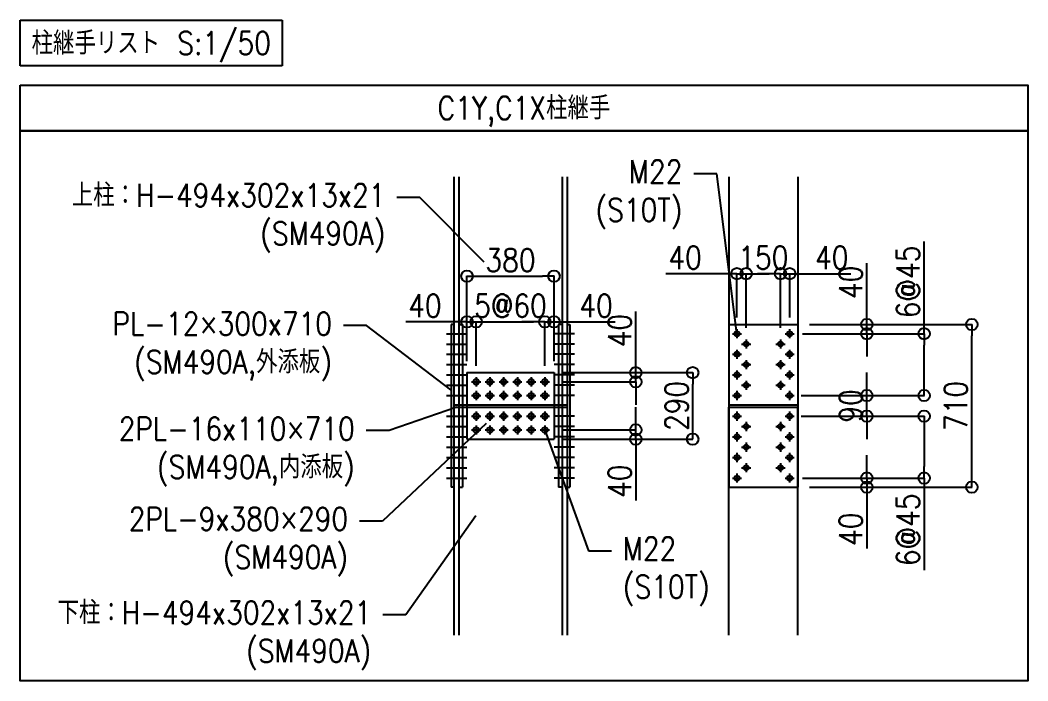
# Model space of a CAD drawing. Extents: x -668440 to 1010955, y -1678500 to 210463.
# Drawn here: x -503957 to -459957, y -660448 to -631615 of the extents above; entities that cross this region are included whole.
import ezdxf
from ezdxf import colors
from ezdxf.entities.mleader import LeaderData, LeaderLine
from ezdxf.enums import TextEntityAlignment as Align
from ezdxf.math import Vec2, Vec3

# ---------------------------------------------------------------- set-up
doc = ezdxf.new("R2010")
doc.units = 0
doc.header["$MEASUREMENT"] = 0
doc.layers.get('0').update_dxf_attribs({"color": 3, "linetype": 'CONTINUOUS'})
doc.layers.get('Defpoints').update_dxf_attribs({"color": 251, "linetype": 'CONTINUOUS'})
for name, color, linetype in [('Sプレート', 1, 'CONTINUOUS'), ('Sプレート文字', 1, 'CONTINUOUS'), ('Sボルト', 2, 'CONTINUOUS'), ('Sボルト文字', 2, 'CONTINUOUS'), ('S母材', 4, 'CONTINUOUS'), ('寸法', 3, 'CONTINUOUS'), ('注記', 3, 'CONTINUOUS')]:
    doc.layers.add(name, color=color, linetype=linetype)
doc.styles.add('DRACAD', font='txt', dxfattribs={"width": 0.85, "bigfont": 'extfont2'})
doc.dimstyles.new('MYDIM', dxfattribs={"dimtxt": 120, "dimasz": 20, "dimexe": 1.25, "dimexo": 50, "dimgap": 50, "dimtad": 1, "dimdec": 4, "dimdsep": 46, "dimtxsty": 'DRACAD', "dimblk": 'ORIGIN', "dimcen": 2.5, "dimadec": 0, "dimazin": 0, "dimtfac": 1, "dimtdec": 4, "dimtmove": 0, "dimatfit": 3, "dimfxl": 1, "dimtolj": 1, "dimtzin": 0, "dimarcsym": 0})

# ---------------------------------------------------------------- blocks, each defined once
blk = doc.blocks.new('_ORIGIN')
at = {"color": 0, "linetype": 'ByBlock', "lineweight": -2}
blk.add_line((0, 0), (-1, 0), dxfattribs=at)
blk.add_circle((0, 0), 0.5, dxfattribs=at)
blk = doc.blocks.new('*D9969')
at = {"layer": 'Defpoints', "color": 0}
for p in [(113339.1, -556848.3), (113957.6, -556848.3), (113339.1, -557138.3)]:
    blk.add_point(p, dxfattribs=at)
at = {"layer": '寸法', "color": 0, "lineweight": -2}
for p, q in [((113389.1, -556848.3), (113958.8, -556848.3)), ((113957.6, -557088.3), (113957.6, -556898.3)), ((113389.1, -557138.3), (113958.8, -557138.3))]:
    blk.add_line(p, q, dxfattribs=at)
at = {"layer": '寸法', "color": 0, "linetype": 'ByBlock', "lineweight": -2, "xscale": 50, "yscale": 50, "zscale": 50}
for p, rotation in [((113957.6, -556848.3), 90), ((113957.6, -557138.3), 270)]:
    blk.add_blockref('_ORIGIN', p, dxfattribs=dict(at, rotation=rotation))
at = {"layer": '寸法', "color": 0, "insert": (113887.6, -556993.3), "char_height": 100, "attachment_point": 5, "rotation": 90, "style": 'DRACAD'}
blk.add_mtext('\\A1;290', dxfattribs=at)
blk = doc.blocks.new('*D9970')
at = {"layer": 'Defpoints', "color": 0}
for p in [(113339.1, -556848.3), (113708.9, -556848.3), (113339.1, -556888.3)]:
    blk.add_point(p, dxfattribs=at)
at = {"layer": '寸法', "color": 0, "lineweight": -2}
for p, q in [((113708.9, -556798.3), (113708.9, -556580.8)), ((113389.1, -556848.3), (113710.2, -556848.3)), ((113708.9, -556888.3), (113708.9, -556848.3)), ((113389.1, -556888.3), (113710.2, -556888.3)), ((113708.9, -556938.3), (113708.9, -556988.3))]:
    blk.add_line(p, q, dxfattribs=at)
at = {"layer": '寸法', "color": 0, "linetype": 'ByBlock', "lineweight": -2, "xscale": 50, "yscale": 50, "zscale": 50}
for p, rotation in [((113708.9, -556848.3), 270), ((113708.9, -556888.3), 90)]:
    blk.add_blockref('_ORIGIN', p, dxfattribs=dict(at, rotation=rotation))
at = {"layer": '寸法', "color": 0, "insert": (113638.9, -556664.5), "char_height": 100, "attachment_point": 5, "rotation": 90, "style": 'DRACAD'}
blk.add_mtext('\\A1;40', dxfattribs=at)
blk = doc.blocks.new('*D9971')
at = {"layer": 'Defpoints', "color": 0}
for p in [(113339.1, -557098.3), (113708.9, -557098.3), (113339.1, -557138.3)]:
    blk.add_point(p, dxfattribs=at)
at = {"layer": '寸法', "color": 0, "lineweight": -2}
for p, q in [((113708.9, -557048.3), (113708.9, -556998.3)), ((113389.1, -557098.3), (113710.2, -557098.3)), ((113708.9, -557138.3), (113708.9, -557098.3)), ((113389.1, -557138.3), (113710.2, -557138.3)), ((113708.9, -557188.3), (113708.9, -557405.8))]:
    blk.add_line(p, q, dxfattribs=at)
at = {"layer": '寸法', "color": 0, "linetype": 'ByBlock', "lineweight": -2, "xscale": 50, "yscale": 50, "zscale": 50}
for p, rotation in [((113708.9, -557098.3), 270), ((113708.9, -557138.3), 90)]:
    blk.add_blockref('_ORIGIN', p, dxfattribs=dict(at, rotation=rotation))
at = {"layer": '寸法', "color": 0, "insert": (113638.9, -557322), "char_height": 100, "attachment_point": 5, "rotation": 90, "style": 'DRACAD'}
blk.add_mtext('\\A1;40', dxfattribs=at)
blk = doc.blocks.new('*D9972')
at = {"layer": 'Defpoints', "color": 0}
for p in [(113012.1, -556626.3), (112972.1, -556848.3), (113012.1, -556868.3)]:
    blk.add_point(p, dxfattribs=at)
at = {"layer": '寸法', "color": 0, "lineweight": -2}
for p, q in [((112922.1, -556626.3), (112704.6, -556626.3)), ((112972.1, -556798.3), (112972.1, -556625)), ((112972.1, -556626.3), (113012.1, -556626.3)), ((113012.1, -556818.3), (113012.1, -556625)), ((113062.1, -556626.3), (113112.1, -556626.3))]:
    blk.add_line(p, q, dxfattribs=at)
at = {"layer": '寸法', "color": 0, "linetype": 'ByBlock', "lineweight": -2, "xscale": 50, "yscale": 50, "zscale": 50}
blk.add_blockref('_ORIGIN', (112972.1, -556626.3), dxfattribs=at)
at = {"layer": '寸法', "color": 0, "linetype": 'ByBlock', "lineweight": -2, "xscale": 50, "yscale": 50, "zscale": 50, "rotation": 180}
blk.add_blockref('_ORIGIN', (113012.1, -556626.3), dxfattribs=at)
at = {"layer": '寸法', "color": 0, "insert": (112788.3, -556556.3), "char_height": 100, "attachment_point": 5, "style": 'DRACAD'}
blk.add_mtext('\\A1;40', dxfattribs=at)
blk = doc.blocks.new('*D9973')
at = {"layer": 'Defpoints', "color": 0}
for p in [(113312.1, -556626.3), (113012.1, -556868.3), (113312.1, -556868.3)]:
    blk.add_point(p, dxfattribs=at)
at = {"layer": '寸法', "color": 0, "lineweight": -2}
for p, q in [((113012.1, -556818.3), (113012.1, -556625)), ((113062.1, -556626.3), (113262.1, -556626.3)), ((113312.1, -556818.3), (113312.1, -556625))]:
    blk.add_line(p, q, dxfattribs=at)
at = {"layer": '寸法', "color": 0, "linetype": 'ByBlock', "lineweight": -2, "xscale": 50, "yscale": 50, "zscale": 50, "rotation": 180}
blk.add_blockref('_ORIGIN', (113012.1, -556626.3), dxfattribs=at)
at = {"layer": '寸法', "color": 0, "linetype": 'ByBlock', "lineweight": -2, "xscale": 50, "yscale": 50, "zscale": 50}
blk.add_blockref('_ORIGIN', (113312.1, -556626.3), dxfattribs=at)
at = {"layer": '寸法', "color": 0, "insert": (113162.1, -556556.3), "char_height": 100, "attachment_point": 5, "style": 'DRACAD'}
blk.add_mtext('\\A1;\\A1;5@60', dxfattribs=at)
blk = doc.blocks.new('*D9974')
at = {"layer": 'Defpoints', "color": 0}
for p in [(113352.1, -556626.3), (113352.1, -556848.3), (113312.1, -556868.3)]:
    blk.add_point(p, dxfattribs=at)
at = {"layer": '寸法', "color": 0, "lineweight": -2}
for p, q in [((113262.1, -556626.3), (113212.1, -556626.3)), ((113312.1, -556818.3), (113312.1, -556625)), ((113312.1, -556626.3), (113352.1, -556626.3)), ((113352.1, -556798.3), (113352.1, -556625)), ((113402.1, -556626.3), (113619.6, -556626.3))]:
    blk.add_line(p, q, dxfattribs=at)
at = {"layer": '寸法', "color": 0, "linetype": 'ByBlock', "lineweight": -2, "xscale": 50, "yscale": 50, "zscale": 50}
blk.add_blockref('_ORIGIN', (113312.1, -556626.3), dxfattribs=at)
at = {"layer": '寸法', "color": 0, "linetype": 'ByBlock', "lineweight": -2, "xscale": 50, "yscale": 50, "zscale": 50, "rotation": 180}
blk.add_blockref('_ORIGIN', (113352.1, -556626.3), dxfattribs=at)
at = {"layer": '寸法', "color": 0, "insert": (113535.8, -556556.3), "char_height": 100, "attachment_point": 5, "style": 'DRACAD'}
blk.add_mtext('\\A1;40', dxfattribs=at)
blk = doc.blocks.new('*D9975')
at = {"layer": 'Defpoints', "color": 0}
for p in [(113352.1, -556427.3), (112972.1, -556848.3), (113352.1, -556848.3)]:
    blk.add_point(p, dxfattribs=at)
at = {"layer": '寸法', "color": 0, "lineweight": -2}
for p, q in [((112972.1, -556798.3), (112972.1, -556426)), ((113022.1, -556427.3), (113302.1, -556427.3)), ((113352.1, -556798.3), (113352.1, -556426))]:
    blk.add_line(p, q, dxfattribs=at)
at = {"layer": '寸法', "color": 0, "linetype": 'ByBlock', "lineweight": -2, "xscale": 50, "yscale": 50, "zscale": 50, "rotation": 180}
blk.add_blockref('_ORIGIN', (112972.1, -556427.3), dxfattribs=at)
at = {"layer": '寸法', "color": 0, "linetype": 'ByBlock', "lineweight": -2, "xscale": 50, "yscale": 50, "zscale": 50}
blk.add_blockref('_ORIGIN', (113352.1, -556427.3), dxfattribs=at)
at = {"layer": '寸法', "color": 0, "insert": (113162.1, -556357.3), "char_height": 100, "attachment_point": 5, "style": 'DRACAD'}
blk.add_mtext('\\A1;380', dxfattribs=at)
blk = doc.blocks.new('*D9976')
at = {"layer": 'Defpoints', "color": 0}
for p in [(114387.1, -556678.3), (114967.9, -556678.3), (114381.1, -556948.3)]:
    blk.add_point(p, dxfattribs=at)
at = {"layer": '寸法', "color": 0, "lineweight": -2}
for p, q in [((114967.9, -556678.3), (114967.9, -556276.6)), ((114437.1, -556678.3), (114969.2, -556678.3)), ((114967.9, -556898.3), (114967.9, -556728.3)), ((114431.1, -556948.3), (114969.2, -556948.3))]:
    blk.add_line(p, q, dxfattribs=at)
at = {"layer": '寸法', "color": 0, "linetype": 'ByBlock', "lineweight": -2, "xscale": 50, "yscale": 50, "zscale": 50}
for p, rotation in [((114967.9, -556678.3), 90), ((114967.9, -556948.3), 270)]:
    blk.add_blockref('_ORIGIN', p, dxfattribs=dict(at, rotation=rotation))
at = {"layer": '寸法', "color": 0, "insert": (114897.9, -556452.4), "char_height": 100, "attachment_point": 5, "rotation": 90, "style": 'DRACAD'}
blk.add_mtext('\\A1;6@45', dxfattribs=at)
blk = doc.blocks.new('*D9977')
at = {"layer": 'Defpoints', "color": 0}
for p in [(114417.1, -556638.3), (114717.8, -556638.3), (114387.1, -556678.3)]:
    blk.add_point(p, dxfattribs=at)
at = {"layer": '寸法', "color": 0, "lineweight": -2}
for p, q in [((114717.8, -556588.3), (114717.8, -556370.8)), ((114467.1, -556638.3), (114719.1, -556638.3)), ((114717.8, -556678.3), (114717.8, -556638.3)), ((114437.1, -556678.3), (114719.1, -556678.3)), ((114717.8, -556728.3), (114717.8, -556778.3))]:
    blk.add_line(p, q, dxfattribs=at)
at = {"layer": '寸法', "color": 0, "linetype": 'ByBlock', "lineweight": -2, "xscale": 50, "yscale": 50, "zscale": 50}
for p, rotation in [((114717.8, -556638.3), 270), ((114717.8, -556678.3), 90)]:
    blk.add_blockref('_ORIGIN', p, dxfattribs=dict(at, rotation=rotation))
at = {"layer": '寸法', "color": 0, "insert": (114647.8, -556454.5), "char_height": 100, "attachment_point": 5, "rotation": 90, "style": 'DRACAD'}
blk.add_mtext('\\A1;40', dxfattribs=at)
blk = doc.blocks.new('*D9978')
at = {"layer": 'Defpoints', "color": 0}
for p in [(114381.1, -556948.3), (114718.1, -556948.3), (114381.1, -557038.3)]:
    blk.add_point(p, dxfattribs=at)
at = {"layer": '寸法', "color": 0, "lineweight": -2}
for p, q in [((114718.1, -556898.3), (114718.1, -556848.3)), ((114431.1, -556948.3), (114719.4, -556948.3)), ((114718.1, -557038.3), (114718.1, -556948.3)), ((114431.1, -557038.3), (114719.4, -557038.3)), ((114718.1, -557088.3), (114718.1, -557138.3))]:
    blk.add_line(p, q, dxfattribs=at)
at = {"layer": '寸法', "color": 0, "linetype": 'ByBlock', "lineweight": -2, "xscale": 50, "yscale": 50, "zscale": 50}
for p, rotation in [((114718.1, -556948.3), 270), ((114718.1, -557038.3), 90)]:
    blk.add_blockref('_ORIGIN', p, dxfattribs=dict(at, rotation=rotation))
at = {"layer": '寸法', "color": 0, "insert": (114648.1, -556993.3), "char_height": 100, "attachment_point": 5, "rotation": 90, "style": 'DRACAD'}
blk.add_mtext('\\A1;90', dxfattribs=at)
blk = doc.blocks.new('*D9979')
at = {"layer": 'Defpoints', "color": 0}
for p in [(114417.1, -556638.3), (115176.7, -556638.3), (114417.1, -557348.3)]:
    blk.add_point(p, dxfattribs=at)
at = {"layer": '寸法', "color": 0, "lineweight": -2}
for p, q in [((114467.1, -556638.3), (115178, -556638.3)), ((115176.7, -557298.3), (115176.7, -556688.3)), ((114467.1, -557348.3), (115178, -557348.3))]:
    blk.add_line(p, q, dxfattribs=at)
at = {"layer": '寸法', "color": 0, "linetype": 'ByBlock', "lineweight": -2, "xscale": 50, "yscale": 50, "zscale": 50}
for p, rotation in [((115176.7, -556638.3), 90), ((115176.7, -557348.3), 270)]:
    blk.add_blockref('_ORIGIN', p, dxfattribs=dict(at, rotation=rotation))
at = {"layer": '寸法', "color": 0, "insert": (115106.7, -556993.3), "char_height": 100, "attachment_point": 5, "rotation": 90, "style": 'DRACAD'}
blk.add_mtext('\\A1;710', dxfattribs=at)
blk = doc.blocks.new('*D9980')
at = {"layer": 'Defpoints', "color": 0}
for p in [(114381.1, -557038.3), (114387.1, -557308.3), (114967.9, -557308.3)]:
    blk.add_point(p, dxfattribs=at)
at = {"layer": '寸法', "color": 0, "lineweight": -2}
for p, q in [((114431.1, -557038.3), (114969.2, -557038.3)), ((114967.9, -557088.3), (114967.9, -557258.3)), ((114437.1, -557308.3), (114969.2, -557308.3)), ((114967.9, -557308.3), (114967.9, -557709.9))]:
    blk.add_line(p, q, dxfattribs=at)
at = {"layer": '寸法', "color": 0, "linetype": 'ByBlock', "lineweight": -2, "xscale": 50, "yscale": 50, "zscale": 50}
for p, rotation in [((114967.9, -557038.3), 90), ((114967.9, -557308.3), 270)]:
    blk.add_blockref('_ORIGIN', p, dxfattribs=dict(at, rotation=rotation))
at = {"layer": '寸法', "color": 0, "insert": (114897.9, -557534.1), "char_height": 100, "attachment_point": 5, "rotation": 90, "style": 'DRACAD'}
blk.add_mtext('\\A1;6@45', dxfattribs=at)
blk = doc.blocks.new('*D9981')
at = {"layer": 'Defpoints', "color": 0}
for p in [(114387.1, -557308.3), (114417.1, -557348.3), (114717.8, -557348.3)]:
    blk.add_point(p, dxfattribs=at)
at = {"layer": '寸法', "color": 0, "lineweight": -2}
for p, q in [((114717.8, -557258.3), (114717.8, -557208.3)), ((114437.1, -557308.3), (114719.1, -557308.3)), ((114717.8, -557308.3), (114717.8, -557348.3)), ((114467.1, -557348.3), (114719.1, -557348.3)), ((114717.8, -557398.3), (114717.8, -557615.8))]:
    blk.add_line(p, q, dxfattribs=at)
at = {"layer": '寸法', "color": 0, "linetype": 'ByBlock', "lineweight": -2, "xscale": 50, "yscale": 50, "zscale": 50}
for p, rotation in [((114717.8, -557308.3), 270), ((114717.8, -557348.3), 90)]:
    blk.add_blockref('_ORIGIN', p, dxfattribs=dict(at, rotation=rotation))
at = {"layer": '寸法', "color": 0, "insert": (114647.8, -557532), "char_height": 100, "attachment_point": 5, "rotation": 90, "style": 'DRACAD'}
blk.add_mtext('\\A1;40', dxfattribs=at)
blk = doc.blocks.new('*D9982')
at = {"layer": 'Defpoints', "color": 0}
for p in [(114191.1, -556416.3), (114151.1, -556658.3), (114191.1, -556703.3)]:
    blk.add_point(p, dxfattribs=at)
at = {"layer": '寸法', "color": 0, "lineweight": -2}
for p, q in [((114101.1, -556416.3), (113840.5, -556416.3)), ((114151.1, -556608.3), (114151.1, -556415)), ((114151.1, -556416.3), (114191.1, -556416.3)), ((114191.1, -556653.3), (114191.1, -556415)), ((114241.1, -556416.3), (114291.1, -556416.3))]:
    blk.add_line(p, q, dxfattribs=at)
at = {"layer": '寸法', "color": 0, "linetype": 'ByBlock', "lineweight": -2, "xscale": 50, "yscale": 50, "zscale": 50}
blk.add_blockref('_ORIGIN', (114151.1, -556416.3), dxfattribs=at)
at = {"layer": '寸法', "color": 0, "linetype": 'ByBlock', "lineweight": -2, "xscale": 50, "yscale": 50, "zscale": 50, "rotation": 180}
blk.add_blockref('_ORIGIN', (114191.1, -556416.3), dxfattribs=at)
at = {"layer": '寸法', "color": 0, "insert": (113924.2, -556346.3), "char_height": 100, "attachment_point": 5, "style": 'DRACAD'}
blk.add_mtext('\\A1;40', dxfattribs=at)
blk = doc.blocks.new('*D9983')
at = {"layer": 'Defpoints', "color": 0}
for p in [(114341.1, -556416.3), (114191.1, -556703.3), (114341.1, -556703.3)]:
    blk.add_point(p, dxfattribs=at)
at = {"layer": '寸法', "color": 0, "lineweight": -2}
for p, q in [((114191.1, -556653.3), (114191.1, -556415)), ((114241.1, -556416.3), (114291.1, -556416.3)), ((114341.1, -556653.3), (114341.1, -556415))]:
    blk.add_line(p, q, dxfattribs=at)
at = {"layer": '寸法', "color": 0, "linetype": 'ByBlock', "lineweight": -2, "xscale": 50, "yscale": 50, "zscale": 50, "rotation": 180}
blk.add_blockref('_ORIGIN', (114191.1, -556416.3), dxfattribs=at)
at = {"layer": '寸法', "color": 0, "linetype": 'ByBlock', "lineweight": -2, "xscale": 50, "yscale": 50, "zscale": 50}
blk.add_blockref('_ORIGIN', (114341.1, -556416.3), dxfattribs=at)
at = {"layer": '寸法', "color": 0, "insert": (114266.1, -556346.3), "char_height": 100, "attachment_point": 5, "style": 'DRACAD'}
blk.add_mtext('\\A1;150', dxfattribs=at)
blk = doc.blocks.new('*D9984')
at = {"layer": 'Defpoints', "color": 0}
for p in [(114381.1, -556416.3), (114381.1, -556658.3), (114341.1, -556703.3)]:
    blk.add_point(p, dxfattribs=at)
at = {"layer": '寸法', "color": 0, "lineweight": -2}
for p, q in [((114291.1, -556416.3), (114241.1, -556416.3)), ((114341.1, -556653.3), (114341.1, -556415)), ((114341.1, -556416.3), (114381.1, -556416.3)), ((114381.1, -556608.3), (114381.1, -556415)), ((114431.1, -556416.3), (114648.6, -556416.3))]:
    blk.add_line(p, q, dxfattribs=at)
at = {"layer": '寸法', "color": 0, "linetype": 'ByBlock', "lineweight": -2, "xscale": 50, "yscale": 50, "zscale": 50}
blk.add_blockref('_ORIGIN', (114341.1, -556416.3), dxfattribs=at)
at = {"layer": '寸法', "color": 0, "linetype": 'ByBlock', "lineweight": -2, "xscale": 50, "yscale": 50, "zscale": 50, "rotation": 180}
blk.add_blockref('_ORIGIN', (114381.1, -556416.3), dxfattribs=at)
at = {"layer": '寸法', "color": 0, "insert": (114564.8, -556346.3), "char_height": 100, "attachment_point": 5, "style": 'DRACAD'}
blk.add_mtext('\\A1;40', dxfattribs=at)
blk = doc.blocks.new('柱継手リスト')
at = {"layer": 'Sプレート'}
for p, q in [((112903.05582, -556638.26561), (112903.05582, -557348.26561)), ((112915.05582, -556638.26561), (112903.05582, -556638.26561)), ((112915.05582, -556638.26561), (112915.05582, -557348.26561)), ((112936.05582, -556638.26561), (112936.05582, -557348.26561)), ((112936.05582, -556638.26561), (112952.05582, -556638.26561)), ((112952.05582, -556638.26561), (112952.05582, -557348.26561)), ((113372.05582, -556638.26561), (113372.05582, -557348.26561)), ((113388.05582, -556638.26561), (113372.05582, -556638.26561)), ((113388.05582, -556638.26561), (113388.05582, -557348.26561)), ((113409.05582, -556638.26561), (113409.05582, -557348.26561)), ((113409.05582, -556638.26561), (113421.05582, -556638.26561)), ((113421.05582, -556638.26561), (113421.05582, -557348.26561)), ((114115.05582, -556638.26561), (114115.05582, -557348.26561)), ((114115.05582, -556638.26561), (114417.05582, -556638.26561)), ((114417.05582, -556638.26561), (114417.05582, -557348.26561)), ((112972.05582, -556848.26561), (112972.05582, -557138.26561)), ((112972.05582, -556848.26561), (113352.05582, -556848.26561)), ((113352.05582, -556848.26561), (113352.05582, -557138.26561)), ((112972.05582, -557138.26561), (113352.05582, -557138.26561)), ((112915.05582, -557348.26561), (112903.05582, -557348.26561)), ((112936.05582, -557348.26561), (112952.05582, -557348.26561)), ((113388.05582, -557348.26561), (113372.05582, -557348.26561)), ((113409.05582, -557348.26561), (113421.05582, -557348.26561)), ((114115.05582, -557348.26561), (114417.05582, -557348.26561))]:
    blk.add_line(p, q, dxfattribs=at)
for centre, radius in [((114151.05582, -556678.26561), 11), ((114381.05582, -556678.26561), 11), ((114191.05582, -556723.26561), 11), ((114341.05582, -556723.26561), 11), ((114151.05582, -556768.26561), 11), ((114381.05582, -556768.26561), 11), ((114191.05582, -556813.26561), 11), ((114341.05582, -556813.26561), 11), ((114151.05582, -556858.26561), 11), ((114381.05582, -556858.26561), 11), ((113012.05582, -556888.26561), 12), ((113072.05582, -556888.26561), 12), ((113132.05582, -556888.26561), 12), ((113192.05582, -556888.26561), 12), ((113252.05582, -556888.26561), 12), ((113312.05582, -556888.26561), 12), ((114191.05582, -556903.26561), 11), ((114341.05582, -556903.26561), 11), ((113012.05582, -556948.26561), 12), ((113072.05582, -556948.26561), 12), ((113132.05582, -556948.26561), 12), ((113192.05582, -556948.26561), 12), ((113252.05582, -556948.26561), 12), ((113312.05582, -556948.26561), 12), ((114151.05582, -556948.26561), 11), ((114381.05582, -556948.26561), 11), ((113012.05582, -557038.26561), 12), ((113072.05582, -557038.26561), 12), ((113132.05582, -557038.26561), 12), ((113192.05582, -557038.26561), 12), ((113252.05582, -557038.26561), 12), ((113312.05582, -557038.26561), 12), ((114151.05582, -557038.26561), 11), ((114381.05582, -557038.26561), 11), ((114191.05582, -557083.26561), 11), ((114341.05582, -557083.26561), 11), ((113012.05582, -557098.26561), 12), ((113072.05582, -557098.26561), 12), ((113132.05582, -557098.26561), 12), ((113192.05582, -557098.26561), 12), ((113252.05582, -557098.26561), 12), ((113312.05582, -557098.26561), 12), ((114151.05582, -557128.26561), 11), ((114381.05582, -557128.26561), 11), ((114191.05582, -557173.26561), 11), ((114341.05582, -557173.26561), 11), ((114151.05582, -557218.26561), 11), ((114381.05582, -557218.26561), 11), ((114191.05582, -557263.26561), 11), ((114341.05582, -557263.26561), 11), ((114151.05582, -557308.26561), 11), ((114381.05582, -557308.26561), 11)]:
    blk.add_circle(centre, radius, dxfattribs=at)
at = {"layer": 'Sボルト'}
for p, q in [((112883.05582, -556678.26561), (112972.05582, -556678.26561)), ((113441.05582, -556678.26561), (113352.05582, -556678.26561)), ((114131.05582, -556678.26561), (114171.05582, -556678.26561)), ((114151.05582, -556658.26561), (114151.05582, -556698.26561)), ((114361.05582, -556678.26561), (114401.05582, -556678.26561)), ((114381.05582, -556658.26561), (114381.05582, -556698.26561)), ((112883.05582, -556723.26561), (112972.05582, -556723.26561)), ((113441.05582, -556723.26561), (113352.05582, -556723.26561)), ((114171.05582, -556723.26561), (114211.05582, -556723.26561)), ((114191.05582, -556703.26561), (114191.05582, -556743.26561)), ((114321.05582, -556723.26561), (114361.05582, -556723.26561)), ((114341.05582, -556703.26561), (114341.05582, -556743.26561)), ((112883.05582, -556768.26561), (112972.05582, -556768.26561)), ((113441.05582, -556768.26561), (113352.05582, -556768.26561)), ((114131.05582, -556768.26561), (114171.05582, -556768.26561)), ((114151.05582, -556748.26561), (114151.05582, -556788.26561)), ((114361.05582, -556768.26561), (114401.05582, -556768.26561)), ((114381.05582, -556748.26561), (114381.05582, -556788.26561)), ((112883.05582, -556813.26561), (112972.05582, -556813.26561)), ((113441.05582, -556813.26561), (113352.05582, -556813.26561)), ((114171.05582, -556813.26561), (114211.05582, -556813.26561)), ((114191.05582, -556793.26561), (114191.05582, -556833.26561)), ((114321.05582, -556813.26561), (114361.05582, -556813.26561)), ((114341.05582, -556793.26561), (114341.05582, -556833.26561)), ((112883.05582, -556858.26561), (112972.05582, -556858.26561)), ((113441.05582, -556858.26561), (113352.05582, -556858.26561)), ((114131.05582, -556858.26561), (114171.05582, -556858.26561)), ((114151.05582, -556838.26561), (114151.05582, -556878.26561)), ((114361.05582, -556858.26561), (114401.05582, -556858.26561)), ((114381.05582, -556838.26561), (114381.05582, -556878.26561)), ((112883.05582, -556903.26561), (112972.05582, -556903.26561)), ((112992.05582, -556888.26561), (113032.05582, -556888.26561)), ((113012.05582, -556868.26561), (113012.05582, -556908.26561)), ((113052.05582, -556888.26561), (113092.05582, -556888.26561)), ((113072.05582, -556868.26561), (113072.05582, -556908.26561)), ((113112.05582, -556888.26561), (113152.05582, -556888.26561)), ((113132.05582, -556868.26561), (113132.05582, -556908.26561)), ((113172.05582, -556888.26561), (113212.05582, -556888.26561)), ((113192.05582, -556868.26561), (113192.05582, -556908.26561)), ((113232.05582, -556888.26561), (113272.05582, -556888.26561)), ((113252.05582, -556868.26561), (113252.05582, -556908.26561)), ((113292.05582, -556888.26561), (113332.05582, -556888.26561)), ((113312.05582, -556868.26561), (113312.05582, -556908.26561)), ((113441.05582, -556903.26561), (113352.05582, -556903.26561)), ((114171.05582, -556903.26561), (114211.05582, -556903.26561)), ((114191.05582, -556883.26561), (114191.05582, -556923.26561)), ((114321.05582, -556903.26561), (114361.05582, -556903.26561)), ((114341.05582, -556883.26561), (114341.05582, -556923.26561)), ((112883.05582, -556948.26561), (112972.05582, -556948.26561)), ((112992.05582, -556948.26561), (113032.05582, -556948.26561)), ((113012.05582, -556928.26561), (113012.05582, -556968.26561)), ((113052.05582, -556948.26561), (113092.05582, -556948.26561)), ((113072.05582, -556928.26561), (113072.05582, -556968.26561)), ((113112.05582, -556948.26561), (113152.05582, -556948.26561)), ((113132.05582, -556928.26561), (113132.05582, -556968.26561)), ((113172.05582, -556948.26561), (113212.05582, -556948.26561)), ((113192.05582, -556928.26561), (113192.05582, -556968.26561)), ((113232.05582, -556948.26561), (113272.05582, -556948.26561)), ((113252.05582, -556928.26561), (113252.05582, -556968.26561)), ((113292.05582, -556948.26561), (113332.05582, -556948.26561)), ((113312.05582, -556928.26561), (113312.05582, -556968.26561)), ((113441.05582, -556948.26561), (113352.05582, -556948.26561)), ((114131.05582, -556948.26561), (114171.05582, -556948.26561)), ((114151.05582, -556928.26561), (114151.05582, -556968.26561)), ((114361.05582, -556948.26561), (114401.05582, -556948.26561)), ((114381.05582, -556928.26561), (114381.05582, -556968.26561)), ((112883.05582, -557038.26561), (112972.05582, -557038.26561)), ((112992.05582, -557038.26561), (113032.05582, -557038.26561)), ((113012.05582, -557018.26561), (113012.05582, -557058.26561)), ((113052.05582, -557038.26561), (113092.05582, -557038.26561)), ((113072.05582, -557018.26561), (113072.05582, -557058.26561)), ((113112.05582, -557038.26561), (113152.05582, -557038.26561)), ((113132.05582, -557018.26561), (113132.05582, -557058.26561)), ((113172.05582, -557038.26561), (113212.05582, -557038.26561)), ((113192.05582, -557018.26561), (113192.05582, -557058.26561)), ((113232.05582, -557038.26561), (113272.05582, -557038.26561)), ((113252.05582, -557018.26561), (113252.05582, -557058.26561)), ((113292.05582, -557038.26561), (113332.05582, -557038.26561)), ((113312.05582, -557018.26561), (113312.05582, -557058.26561)), ((113441.05582, -557038.26561), (113352.05582, -557038.26561)), ((114131.05582, -557038.26561), (114171.05582, -557038.26561)), ((114151.05582, -557018.26561), (114151.05582, -557058.26561)), ((114361.05582, -557038.26561), (114401.05582, -557038.26561)), ((114381.05582, -557018.26561), (114381.05582, -557058.26561)), ((112883.05582, -557083.26561), (112972.05582, -557083.26561)), ((113012.05582, -557078.26561), (113012.05582, -557118.26561)), ((113072.05582, -557078.26561), (113072.05582, -557118.26561)), ((113132.05582, -557078.26561), (113132.05582, -557118.26561)), ((113192.05582, -557078.26561), (113192.05582, -557118.26561)), ((113252.05582, -557078.26561), (113252.05582, -557118.26561)), ((113312.05582, -557078.26561), (113312.05582, -557118.26561)), ((113441.05582, -557083.26561), (113352.05582, -557083.26561)), ((114171.05582, -557083.26561), (114211.05582, -557083.26561)), ((114191.05582, -557063.26561), (114191.05582, -557103.26561)), ((114321.05582, -557083.26561), (114361.05582, -557083.26561)), ((114341.05582, -557063.26561), (114341.05582, -557103.26561)), ((112992.05582, -557098.26561), (113032.05582, -557098.26561)), ((113052.05582, -557098.26561), (113092.05582, -557098.26561)), ((113112.05582, -557098.26561), (113152.05582, -557098.26561)), ((113172.05582, -557098.26561), (113212.05582, -557098.26561)), ((113232.05582, -557098.26561), (113272.05582, -557098.26561)), ((113292.05582, -557098.26561), (113332.05582, -557098.26561)), ((114151.05582, -557108.26561), (114151.05582, -557148.26561)), ((114381.05582, -557108.26561), (114381.05582, -557148.26561)), ((112883.05582, -557128.26561), (112972.05582, -557128.26561)), ((113441.05582, -557128.26561), (113352.05582, -557128.26561)), ((114131.05582, -557128.26561), (114171.05582, -557128.26561)), ((114191.05582, -557153.26561), (114191.05582, -557193.26561)), ((114341.05582, -557153.26561), (114341.05582, -557193.26561)), ((114361.05582, -557128.26561), (114401.05582, -557128.26561)), ((112883.05582, -557173.26561), (112972.05582, -557173.26561)), ((113441.05582, -557173.26561), (113352.05582, -557173.26561)), ((114151.05582, -557198.26561), (114151.05582, -557238.26561)), ((114171.05582, -557173.26561), (114211.05582, -557173.26561)), ((114321.05582, -557173.26561), (114361.05582, -557173.26561)), ((114381.05582, -557198.26561), (114381.05582, -557238.26561)), ((112883.05582, -557218.26561), (112972.05582, -557218.26561)), ((113441.05582, -557218.26561), (113352.05582, -557218.26561)), ((114131.05582, -557218.26561), (114171.05582, -557218.26561)), ((114191.05582, -557243.26561), (114191.05582, -557283.26561)), ((114341.05582, -557243.26561), (114341.05582, -557283.26561)), ((114361.05582, -557218.26561), (114401.05582, -557218.26561)), ((112883.05582, -557263.26561), (112972.05582, -557263.26561)), ((113441.05582, -557263.26561), (113352.05582, -557263.26561)), ((114151.05582, -557288.26561), (114151.05582, -557328.26561)), ((114171.05582, -557263.26561), (114211.05582, -557263.26561)), ((114321.05582, -557263.26561), (114361.05582, -557263.26561)), ((114381.05582, -557288.26561), (114381.05582, -557328.26561)), ((112883.05582, -557308.26561), (112972.05582, -557308.26561)), ((113441.05582, -557308.26561), (113352.05582, -557308.26561)), ((114131.05582, -557308.26561), (114171.05582, -557308.26561)), ((114361.05582, -557308.26561), (114401.05582, -557308.26561))]:
    blk.add_line(p, q, dxfattribs=at)
at = {"layer": 'S母材'}
for p, q in [((112915.05582, -555993.26561), (112915.05582, -556988.26561)), ((112936.05582, -555993.26561), (112936.05582, -556988.26561)), ((113388.05582, -555993.26561), (113388.05582, -556988.26561)), ((113409.05582, -555993.26561), (113409.05582, -556988.26561)), ((114115.05582, -555993.26561), (114115.05582, -556988.26561)), ((114417.05582, -555993.26561), (114417.05582, -556988.26561)), ((112915.05582, -556988.26561), (113409.05582, -556988.26561)), ((114115.05582, -556988.26561), (114417.05582, -556988.26561)), ((112915.05582, -556998.26561), (113409.05582, -556998.26561)), ((112915.05582, -556998.26561), (112915.05582, -557993.26561)), ((112936.05582, -556998.26561), (112936.05582, -557993.26561)), ((113388.05582, -556998.26561), (113388.05582, -557993.26561)), ((113409.05582, -556998.26561), (113409.05582, -557993.26561)), ((114115.05582, -557993.26561), (114115.05582, -556998.26561)), ((114115.05582, -556998.26561), (114417.05582, -556998.26561)), ((114417.05582, -557993.26561), (114417.05582, -556998.26561))]:
    blk.add_line(p, q, dxfattribs=at)
at = {"layer": '注記'}
for points in [[(111021.05582, -555593.26561), (115421.05582, -555593.26561), (115421.05582, -555793.26561), (111021.05582, -555793.26561)], [(111021.05582, -555793.26561), (115421.05582, -555793.26561), (115421.05582, -558193.26561), (111021.05582, -558193.26561)]]:
    blk.add_lwpolyline(points, close=True, dxfattribs=at)
at = {"layer": '注記', "style": 'DRACAD', "width": 0.85}
blk.add_text('C1Y,C1X柱継手', height=100, dxfattribs=at).set_placement((113221.05582, -555693.26561), align=Align.MIDDLE_CENTER)
at = {"layer": '注記', "insert": (111071.05582, -555493.26561), "char_height": 100, "attachment_point": 7, "style": 'DRACAD', "bg_fill": 16, "box_fill_scale": 1.5, "bg_fill_color": 257, "bg_fill_transparency": 0}
blk.add_mtext('柱継手リスト S:1/50', dxfattribs=at)
at = {"layer": '寸法'}
for base, p1, p2, angle, override, picture, middle in [((113352.05582, -556427.26561), (112972.05582, -556848.26561), (113352.05582, -556848.26561), 180, {"dimtxt": 100, "dimasz": 50, "dimexo": 50, "dimgap": 20, "dimtad": 1, "dimjust": 0, "dimtmove": 0}, '*D9975', (113162.05582, -556357.26561)), ((114717.80955, -556638.26561), (114387.05582, -556678.26561), (114417.05582, -556638.26561), 270, {"dimtxt": 100, "dimasz": 50, "dimexo": 50, "dimgap": 20, "dimtad": 1, "dimjust": 0, "dimtmove": 0}, '*D9977', (114647.80955, -556454.51561)), ((115176.70065, -556638.26561), (114417.05582, -557348.26561), (114417.05582, -556638.26561), 270, {"dimtxt": 100, "dimasz": 50, "dimexo": 50, "dimgap": 20, "dimtad": 3, "dimtmove": 0}, '*D9979', (115106.70065, -556993.26561)), ((114717.80955, -557348.26561), (114387.05582, -557308.26561), (114417.05582, -557348.26561), 90, {"dimtxt": 100, "dimasz": 50, "dimexo": 50, "dimgap": 20, "dimtad": 1, "dimjust": 0, "dimtmove": 0}, '*D9981', (114647.80955, -557532.01561))]:
    dim = blk.add_linear_dim(base=base, p1=p1, p2=p2, angle=angle, dimstyle='MYDIM', override=override, dxfattribs=at)
    dim.commit()
    dim.dimension.update_dxf_attribs({"geometry": picture, "text_midpoint": middle})
for base, p1, p2, angle, override, picture, middle in [((114191.05582, -556416.26561), (114151.05582, -556658.26561), (114191.05582, -556703.26561), 180, {"dimtxt": 100, "dimasz": 50, "dimexo": 50, "dimgap": 20, "dimtad": 1, "dimjust": 0, "dimtmove": 0}, '*D9982', (113924.22248, -556416.26561)), ((114341.05582, -556416.26561), (114191.05582, -556703.26561), (114341.05582, -556703.26561), 180, {"dimtxt": 100, "dimasz": 50, "dimexo": 50, "dimgap": 20, "dimtad": 1, "dimjust": 0, "dimtxsty": 'DRACAD', "dimtmove": 0}, '*D9983', (114266.05582, -556416.26561)), ((113012.05582, -556626.26561), (112972.05582, -556848.26561), (113012.05582, -556868.26561), 180, {"dimtxt": 100, "dimasz": 50, "dimexo": 50, "dimgap": 20, "dimtad": 1, "dimjust": 0, "dimtmove": 0}, '*D9972', (112788.30582, -556626.26561)), ((113708.94966, -556848.26561), (113339.05582, -556888.26561), (113339.0559, -556848.26561), 90, {"dimtxt": 100, "dimasz": 50, "dimexo": 50, "dimgap": 20, "dimtad": 3, "dimtmove": 0}, '*D9970', (113708.94966, -556664.51561)), ((113957.5935, -556848.26561), (113339.05582, -557138.26561), (113339.05582, -556848.26561), 90, {"dimtxt": 100, "dimasz": 50, "dimexo": 50, "dimgap": 20, "dimtad": 3, "dimtmove": 0}, '*D9969', (113957.5935, -556993.26561)), ((114718.12205, -556948.26561), (114381.05582, -557038.26561), (114381.05582, -556948.26561), 270, {"dimtxt": 100, "dimasz": 50, "dimexo": 50, "dimgap": 20, "dimtad": 1, "dimjust": 0, "dimtxsty": 'DRACAD', "dimtmove": 0}, '*D9978', (114718.12205, -556993.26561)), ((113708.94966, -557098.26547), (113339.0559, -557138.26547), (113339.0559, -557098.26547), 90, {"dimtxt": 100, "dimasz": 50, "dimexo": 50, "dimgap": 20, "dimtad": 3, "dimtmove": 0}, '*D9971', (113708.94966, -557322.01547))]:
    dim = blk.add_linear_dim(base=base, p1=p1, p2=p2, angle=angle, dimstyle='MYDIM', override=override, dxfattribs=at)
    dim.commit()
    dim.dimension.update_dxf_attribs({"geometry": picture, "text_midpoint": middle, "dimtype": 128})
for base, p1, p2, angle, text, override, picture, middle in [((114381.05582, -556416.26561), (114341.05582, -556703.26561), (114381.05582, -556658.26561), 180, '40', {"dimtxt": 100, "dimasz": 50, "dimexo": 50, "dimgap": 20, "dimtad": 1, "dimjust": 0, "dimtmove": 0}, '*D9984', (114564.80582, -556346.26561)), ((114967.93828, -556678.26561), (114381.05582, -556948.26561), (114387.05582, -556678.26561), 270, '6@45', {"dimtxt": 100, "dimasz": 50, "dimexo": 50, "dimgap": 20, "dimtad": 1, "dimjust": 0, "dimtxsty": 'DRACAD', "dimtmove": 0}, '*D9976', (114897.93828, -556452.43228)), ((113352.05582, -556626.26561), (113312.05582, -556868.26561), (113352.05582, -556848.26561), 180, '40', {"dimtxt": 100, "dimasz": 50, "dimexo": 50, "dimgap": 20, "dimtad": 1, "dimjust": 0, "dimtmove": 0}, '*D9974', (113535.80582, -556556.26561)), ((114967.93828, -557308.26561), (114381.05582, -557038.26561), (114387.05582, -557308.26561), 90, '6@45', {"dimtxt": 100, "dimasz": 50, "dimexo": 50, "dimgap": 20, "dimtad": 1, "dimjust": 0, "dimtxsty": 'DRACAD', "dimtmove": 0}, '*D9980', (114897.93828, -557534.09894))]:
    dim = blk.add_linear_dim(base=base, p1=p1, p2=p2, angle=angle, text=text, dimstyle='MYDIM', override=override, dxfattribs=at)
    dim.commit()
    dim.dimension.update_dxf_attribs({"geometry": picture, "text_midpoint": middle})
dim = blk.add_linear_dim(base=(113312.05582, -556626.26561), p1=(113012.05582, -556868.26561), p2=(113312.05582, -556868.26561), angle=180, text='\\A1;5@60', dimstyle='MYDIM', override={"dimtxt": 100, "dimasz": 50, "dimexo": 50, "dimgap": 20, "dimtad": 1, "dimjust": 0, "dimtxsty": 'DRACAD', "dimtmove": 0}, dxfattribs=at)
dim.commit()
dim.dimension.update_dxf_attribs({"geometry": '*D9973', "text_midpoint": (113162.05582, -556626.26561), "dimtype": 128})
at = {"layer": 'Sプレート文字'}
ml = blk.add_multileader_mtext('Standard', dxfattribs=at)
ml.set_content('上柱：H-494x302x13x21\\P(SM490A)', style='DRACAD')
ml.set_leader_properties()
ml.build(insert=Vec2(0, 0))
ml.multileader.update_dxf_attribs({"dogleg_length": 100, "arrow_head_size": 1})
ctx = ml.context
ctx.base_point, ctx.char_height, ctx.arrow_head_size, ctx.landing_gap_size, ctx.plane_origin = Vec3(111084.28754, -556083.9296), 100, 1, 50, Vec3(-303479.45245, 182680.39916)
ctx.text_align_type = 2
notes = []
notes.append((ctx, [(0, (1, 1, 0), (112766.12088, -556083.9296), (-1, 0), 100, [(0, [(113047.24124, -556366.76786)], 0, [])])]))
ctx.mtext.insert, ctx.mtext.alignment = Vec3(112616.12088, -556023.9296), 3
ml = blk.add_multileader_mtext('Standard', dxfattribs=at)
ml.set_content('PL-12×300x710\\P(SM490A,外添板)', style='DRACAD')
ml.set_leader_properties()
ml.build(insert=Vec2(0, 0))
ml.multileader.update_dxf_attribs({"dogleg_length": 100, "arrow_head_size": 1})
ctx = ml.context
ctx.base_point, ctx.char_height, ctx.arrow_head_size, ctx.landing_gap_size, ctx.plane_origin = Vec3(111338.22851, -556643.00383), 100, 1, 50, Vec3(-303530.8297, 181938.74752)
ctx.text_align_type = 2
notes.append((ctx, [(0, (1, 1, 0), (112532.72851, -556643.00383), (-1, 0), 100, [(0, [(112903.05582, -556924.4195)], 0, [])])]))
ctx.mtext.insert, ctx.mtext.alignment = Vec3(112382.72851, -556584.6705), 3
ml = blk.add_multileader_mtext('Standard', dxfattribs=at)
ml.set_content('2PL-16x110×710\\P(SM490A,内添板)', style='DRACAD')
ml.set_leader_properties()
ml.build(insert=Vec2(0, 0))
ml.multileader.update_dxf_attribs({"dogleg_length": 100, "arrow_head_size": 1})
ctx = ml.context
ctx.base_point, ctx.char_height, ctx.arrow_head_size, ctx.landing_gap_size, ctx.plane_origin = Vec3(111395.28735, -557101.3985), 100, 1, 50, Vec3(-303458.132, 181664.87507)
ctx.text_align_type = 2
notes.append((ctx, [(0, (1, 1, 0), (112632.28735, -557101.3985), (-1, 0), 100, [(0, [(112929.05582, -556998.26561)], 0, [])])]))
ctx.mtext.insert, ctx.mtext.alignment = Vec3(112482.28735, -557043.06517), 3
ml = blk.add_multileader_mtext('Standard', dxfattribs=at)
ml.set_content('2PL-9x380×290\\P(SM490A)', style='DRACAD')
ml.set_leader_properties()
ml.build(insert=Vec2(0, 0))
ml.multileader.update_dxf_attribs({"dogleg_length": 100, "arrow_head_size": 1})
ctx = ml.context
ctx.base_point, ctx.char_height, ctx.arrow_head_size, ctx.landing_gap_size, ctx.plane_origin = Vec3(111337.64423, -557496.46175), 100, 1, 50, Vec3(-303365.8108, 181168.0258)
ctx.text_align_type = 2
notes.append((ctx, [(0, (1, 1, 0), (112602.97756, -557496.46175), (-1, 0), 100, [(0, [(113056.7959, -557069.14122)], 0, [])])]))
ctx.mtext.insert, ctx.mtext.alignment = Vec3(112452.97756, -557436.46175), 3
ml = blk.add_multileader_mtext('Standard', dxfattribs=at)
ml.set_content('下柱：H-494x302x13x21\\P(SM490A)', style='DRACAD')
ml.set_leader_properties()
ml.build(insert=Vec2(0, 0))
ml.multileader.update_dxf_attribs({"dogleg_length": 100, "arrow_head_size": 1})
ctx = ml.context
ctx.base_point, ctx.char_height, ctx.arrow_head_size, ctx.landing_gap_size, ctx.plane_origin = Vec3(111022.59978, -557905.55577), 100, 1, 50, Vec3(-303480.80458, 180945.06632)
ctx.text_align_type = 2
notes.append((ctx, [(0, (1, 1, 0), (112704.43311, -557905.55577), (-1, 0), 100, [(0, [(113011.80212, -557472.1007)], 0, [])])]))
ctx.mtext.insert, ctx.mtext.alignment = Vec3(112554.43311, -557845.55577), 3
at = {"layer": 'Sボルト文字'}
ml = blk.add_multileader_mtext('Standard', dxfattribs=at)
ml.set_content('M22\\P(S10T)', style='DRACAD')
ml.set_leader_properties()
ml.build(insert=Vec2(0, 0))
ml.multileader.update_dxf_attribs({"dogleg_length": 100, "arrow_head_size": 1})
ctx = ml.context
ctx.base_point, ctx.char_height, ctx.arrow_head_size, ctx.landing_gap_size, ctx.plane_origin = Vec3(113480.05106, -555981.19852), 100, 1, 50, Vec3(-301770.55088, 182608.81672)
ctx.text_align_type = 2
notes.append((ctx, [(0, (1, 1, 0), (114062.55106, -555981.19852), (-1, 0), 100, [(0, [(114151.05582, -556678.26561)], 0, [])])]))
ctx.mtext.insert, ctx.mtext.alignment = Vec3(113912.55106, -555921.19852), 3
ml = blk.add_multileader_mtext('Standard', dxfattribs=at)
ml.set_content('M22\\P(S10T)', style='DRACAD')
ml.set_leader_properties()
ml.build(insert=Vec2(0, 0))
ml.multileader.update_dxf_attribs({"dogleg_length": 100, "arrow_head_size": 1})
ctx = ml.context
ctx.base_point, ctx.char_height, ctx.arrow_head_size, ctx.landing_gap_size, ctx.plane_origin = Vec3(113603.07082, -557626.11383), 100, 1, 50, Vec3(-301770.55088, 180963.90141)
notes.append((ctx, [(0, (1, 1, 0), (113503.07082, -557626.11383), (1, 0), 100, [(0, [(113312.05582, -557098.26561)], 0, [])])]))
ctx.mtext.insert = Vec3(113653.07082, -557566.11383)
for ctx, leaders in notes:
    for number, flags, end, landing, length, lines in leaders:
        leader = LeaderData()
        leader.index, (leader.has_last_leader_line, leader.has_dogleg_vector, leader.attachment_direction) = number, flags
        leader.last_leader_point, leader.dogleg_vector, leader.dogleg_length = Vec3(end), Vec3(landing), length
        for number, points, colour, breaks in lines:
            line = LeaderLine()
            line.index, line.vertices, line.color, line.breaks = number, Vec3.list(points), colors.encode_raw_color(colour), breaks
            leader.lines.append(line)
        ctx.leaders.append(leader)

msp = doc.modelspace()

# ---------------------------------------------------------------- block references
at = {"xscale": 10, "yscale": 10, "zscale": 10}
msp.add_blockref('柱継手リスト', (-1614167.68449, 4921484.39622), dxfattribs=at)

doc.saveas('drawing.dxf')
